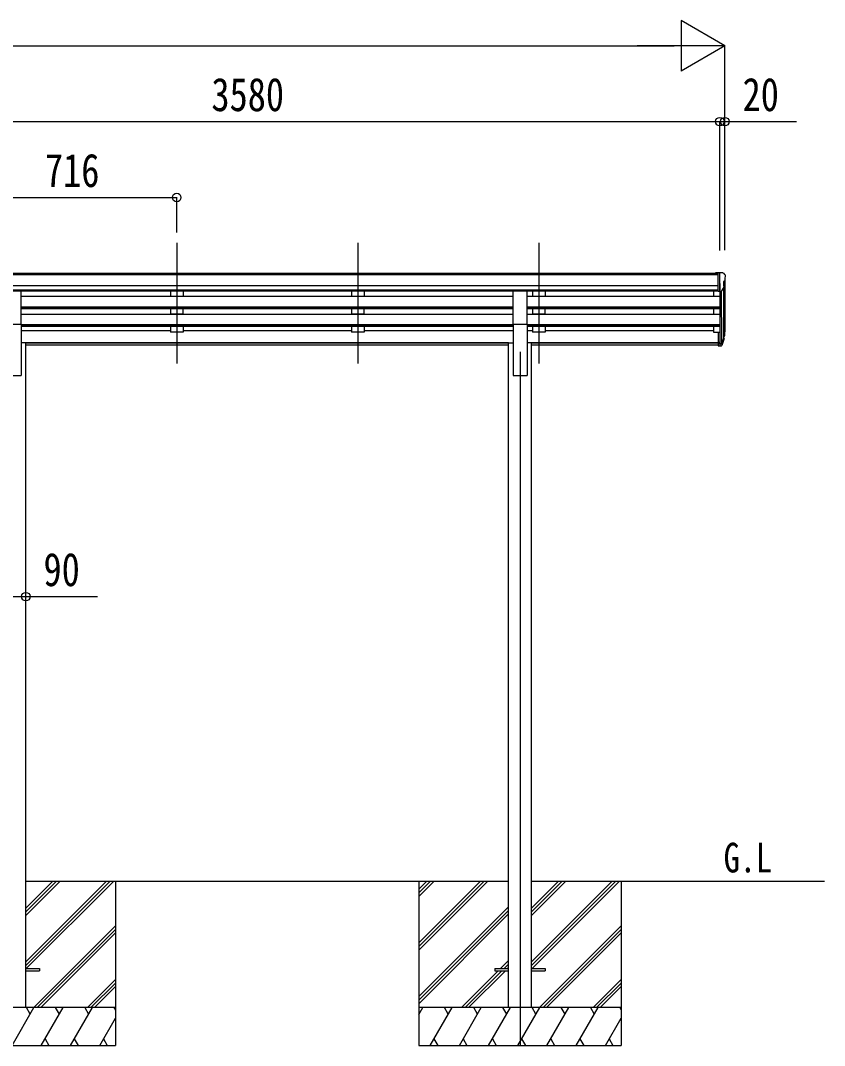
# Model space of a CAD drawing. Units: millimetres, scale not verified. Extents: x -16832 to 16820, y -11892 to 11880.
# Drawn here: x -3500 to -321, y -6850 to -2797 of the extents above; entities that cross this region are included whole.
import ezdxf
from ezdxf.enums import TextEntityAlignment as Align

# ---------------------------------------------------------------- set-up
doc = ezdxf.new("R2010")
doc.units = ezdxf.units.MM
doc.header["$LTSCALE"] = 50
for name, color, linetype in [('0-2_USER1', 3, 'Continuous'), ('0-4_YKK_12', 2, 'Continuous'), ('0-5_YKK_13', 4, 'Continuous'), ('0-6_YKK_A1', 4, 'Continuous'), ('0-7_YKK_D', 6, 'Continuous')]:
    doc.layers.add(name, color=color, linetype=linetype)
doc.styles.add('ＭＳ ゴシック', font='')
doc.styles.get('ＭＳ ゴシック').set_extended_font_data('MS Gothic')

msp = doc.modelspace()

# ---------------------------------------------------------------- linework, layer by layer
at = {"layer": '0-4_YKK_12'}
for p, q in [((-2882.72, -3675.6), (-2882.72, -4153.11)), ((-2166.72, -3675.6), (-2166.72, -4153.11)), ((-1450.72, -3675.6), (-1450.72, -4153.11)), ((-1524.72, -4106.43), (-1524.72, -6850))]:
    msp.add_line(p, q, dxfattribs=at)
at = {"layer": '0-5_YKK_13'}
for p, q in [((-741.22, -3795), (-751.22, -3795.09)), ((-751.22, -3796.6), (-751.22, -3795.09)), ((-741.22, -3866.98), (-741.22, -3795)), ((-722.72, -3795), (-741.22, -3795)), ((-734.72, -3867.98), (-734.72, -3795)), ((-722.72, -3795), (-720.39, -3795.14)), ((-719.63, -3795.57), (-715.56, -3801.38)), ((-712.72, -3804.37), (-712.72, -3805)), ((-727.1, -3866.17), (-718.09, -3850.58)), ((-720.72, -3829.51), (-720.72, -3845.79)), ((-715.25, -3826.18), (-720.57, -3829.25)), ((-3552.22, -3865.63), (-3497.22, -3865.63)), ((-3497.22, -3997.43), (-3497.22, -3865.63)), ((-1552.22, -3997.43), (-1552.22, -3865.63)), ((-1552.22, -3865.63), (-1497.22, -3865.63)), ((-1497.22, -3997.43), (-1497.22, -3865.63)), ((-741.22, -3866.98), (-734.72, -3866.98)), ((-734.72, -3867.98), (-729.51, -3867.67)), ((-3552.22, -3997.43), (-3497.22, -3997.43)), ((-1552.22, -3997.43), (-1497.22, -3997.43)), ((-741.22, -4028.72), (-741.22, -4082.76)), ((-741.22, -4028.72), (-734.72, -4028.72)), ((-734.72, -4028.72), (-734.72, -4083.5)), ((-716.42, -4041.54), (-719.69, -4048.6)), ((-715.81, -4042.91), (-719.69, -4050.86)), ((-741.22, -4068.86), (-734.72, -4068.86)), ((-741.22, -4073.73), (-734.72, -4073.73)), ((-741.22, -4082.76), (-734.72, -4082.76)), ((-734.72, -4073.75), (-729.59, -4073.75)), ((-734.72, -4075.56), (-729.87, -4075.56)), ((-734.72, -4083.5), (-729.87, -4083.5)), ((-728.29, -4073.08), (-720.53, -4057.67)), ((-719.08, -4058.03), (-727.28, -4074.21)), ((-718.47, -4058.59), (-727.28, -4082.14)), ((-718.13, -4054.19), (-718.47, -4058.59)), ((-3479.72, -6545.5), (-3424.92, -6545.5)), ((-3479.72, -6554.5), (-3424.92, -6554.5)), ((-3424.92, -6545.5), (-3424.92, -6554.5)), ((-1624.92, -6545.5), (-1624.92, -6554.5)), ((-1624.92, -6545.5), (-1570.12, -6545.5)), ((-1624.92, -6554.5), (-1570.12, -6554.5)), ((-1479.72, -6545.5), (-1424.92, -6545.5)), ((-1479.72, -6554.5), (-1424.92, -6554.5)), ((-1424.92, -6545.5), (-1424.92, -6554.5))]:
    msp.add_line(p, q, dxfattribs=at)
for centre, radius, start, end in [((-720.45, -3796.14), 1, 35, 86.5), ((-715.72, -3804.37), 3, 0, 87), ((-914.72, -3805), 202, 355.05096, 0), ((-720.42, -3829.51), 0.3, 120, 180), ((-720.42, -3845.79), 0.3, 180, 265.2833), ((-720.69, -3849.08), 3, 330, 85.2833), ((-719.63, -3821.81), 6.18, 315.00103, 354.2965), ((-729.69, -3864.67), 3, 273.5, 330), ((-745.31, -4032.04), 30.41, 341.80266, 352.8448), ((-743.9, -4033.8), 29.53, 342.01856, 353.49194)]:
    msp.add_arc(centre, radius, start, end, dxfattribs=at)
for centre, major_axis, ratio, start_param, end_param in [((-719.43, -4054.19), (-1.3, 0), 0.90356, 2.9359903, 4.9130961), ((-802.58, -4027.55), (-87.93, 4.42), 0.541684, 3.060334, 3.2172517), ((-803.37, -4034.23), (89.06, 1.43), 0.57596, 6.1985533, 6.3701348), ((-729.87, -4072.85), (3, 0), 0.90356, 4.712389, 5.7595865), ((-729.87, -4080.79), (-3, 0), 0.90356, 1.5707963, 2.6179939), ((-729.59, -4072.4), (1.5, 0), 0.90356, 4.712389, 5.7595865), ((-804.64, -4034.13), (88.05, 0), 0.90356, 5.9828017, 6.0168888), ((-805.35, -4038), (89.07, 0), 0.90356, 6.0316505, 6.077583)]:
    msp.add_ellipse(centre, major_axis=major_axis, ratio=ratio, start_param=start_param, end_param=end_param, dxfattribs=at)
at = {"layer": '0-6_YKK_A1'}
for p, q in [((-741.22, -3796.6), (-4298.22, -3796.6)), ((-741.22, -3801.82), (-4298.22, -3801.82)), ((-741.22, -3845.35), (-4308.22, -3845.35)), ((-734.72, -3836.1), (-734.72, -4028.72)), ((-714.72, -3825.58), (-714.72, -4028.36)), ((-741.22, -3863.2), (-4308.22, -3863.2)), ((-1552.22, -3866.45), (-3497.22, -3866.45)), ((-1552.22, -3888.52), (-3497.22, -3888.52)), ((-2907.72, -3866.55), (-2907.72, -3888.42)), ((-2857.72, -3888.42), (-2907.72, -3888.42)), ((-2857.72, -3866.55), (-2857.72, -3888.42)), ((-2191.72, -3866.55), (-2191.72, -3888.42)), ((-2141.72, -3888.42), (-2191.72, -3888.42)), ((-2141.72, -3866.55), (-2141.72, -3888.42)), ((-741.22, -3866.45), (-1497.22, -3866.45)), ((-734.72, -3888.52), (-1497.22, -3888.52)), ((-1475.72, -3866.55), (-1475.72, -3888.42)), ((-1425.72, -3888.42), (-1475.72, -3888.42)), ((-1425.72, -3866.55), (-1425.72, -3888.42)), ((-759.72, -3866.45), (-759.72, -3888.52)), ((-728.72, -3867.51), (-728.71, -4073.5)), ((-719.69, -3853.35), (-719.69, -4055.07)), ((-1552.22, -3930.39), (-3497.22, -3930.39)), ((-734.72, -3930.39), (-1497.22, -3930.39)), ((-1552.22, -3931.89), (-3497.22, -3931.89)), ((-1552.22, -3936.21), (-3497.22, -3936.21)), ((-1552.22, -3958.62), (-3497.22, -3958.62)), ((-2907.72, -3936.21), (-2907.72, -3958.52)), ((-2857.72, -3958.52), (-2907.72, -3958.52)), ((-2857.72, -3958.52), (-2857.72, -3936.21)), ((-2191.72, -3936.21), (-2191.72, -3958.52)), ((-2141.72, -3958.52), (-2191.72, -3958.52)), ((-2141.72, -3958.52), (-2141.72, -3936.21)), ((-734.72, -3931.89), (-1497.22, -3931.89)), ((-734.72, -3936.21), (-1497.22, -3936.21)), ((-734.72, -3958.62), (-1497.22, -3958.62)), ((-1475.72, -3936.21), (-1475.72, -3958.52)), ((-1425.72, -3958.52), (-1475.72, -3958.52)), ((-1425.72, -3958.52), (-1425.72, -3936.21)), ((-759.72, -3936.21), (-759.72, -3958.62)), ((-3497.22, -3997.43), (-3497.22, -4200)), ((-1552.22, -4000.5), (-3497.22, -4000.5)), ((-1552.22, -4001.99), (-3497.22, -4001.99)), ((-1552.22, -4006.31), (-3497.22, -4006.31)), ((-2907.72, -4006.31), (-2907.72, -4029.36)), ((-2857.72, -4006.31), (-2857.72, -4029.36)), ((-2191.72, -4006.31), (-2191.72, -4029.36)), ((-2141.72, -4006.31), (-2141.72, -4029.36)), ((-1552.22, -3997.43), (-1552.22, -4200)), ((-1497.22, -3997.43), (-1497.22, -4200)), ((-734.72, -4000.5), (-1497.22, -4000.5)), ((-734.72, -4001.99), (-1497.22, -4001.99)), ((-734.72, -4006.31), (-1497.22, -4006.31)), ((-1475.72, -4006.31), (-1475.72, -4029.36)), ((-1425.72, -4006.31), (-1425.72, -4029.36)), ((-759.72, -4006.31), (-759.72, -4029.36)), ((-2907.72, -4024.41), (-3497.22, -4024.41)), ((-2857.72, -4029.36), (-2907.72, -4029.36)), ((-2191.72, -4024.41), (-2857.72, -4024.41)), ((-2141.72, -4029.36), (-2191.72, -4029.36)), ((-1552.22, -4024.41), (-2141.72, -4024.41)), ((-1475.72, -4024.41), (-1497.22, -4024.41)), ((-1425.72, -4029.36), (-1475.72, -4029.36)), ((-759.72, -4024.41), (-1425.72, -4024.41)), ((-759.72, -4029.36), (-741.22, -4029.36)), ((-3479.52, -4071), (-3497.22, -4071)), ((-3479.72, -6700), (-3479.72, -4071)), ((-1569.92, -4071.43), (-3479.52, -4071.43)), ((-1569.92, -4072.82), (-3479.52, -4072.82)), ((-1569.92, -4080.51), (-3479.52, -4080.51)), ((-1569.92, -6700), (-1569.92, -4071)), ((-1569.92, -4071), (-1552.22, -4071)), ((-1479.52, -4071), (-1497.22, -4071)), ((-1479.52, -6700), (-1479.52, -4071)), ((-741.22, -4071.43), (-1479.52, -4071.43)), ((-741.22, -4072.82), (-1479.52, -4072.82)), ((-741.22, -4080.51), (-1479.52, -4080.51)), ((-3552.22, -4200), (-3497.22, -4200)), ((-1552.22, -4200), (-1497.22, -4200)), ((-3479.72, -6200), (-1569.72, -6200)), ((-3479.72, -6519.48), (-3160.24, -6200)), ((-3479.72, -6533.62), (-3146.1, -6200)), ((-3479.72, -6335.63), (-3344.09, -6200)), ((-3479.72, -6321.49), (-3358.23, -6200)), ((-3479.72, -6307.35), (-3372.37, -6200)), ((-3477.46, -6545.5), (-3131.96, -6200)), ((-3124.92, -6200), (-3124.92, -6850)), ((-1924.92, -6200), (-1924.92, -6850)), ((-1924.92, -6444.18), (-1680.74, -6200)), ((-1924.92, -6458.32), (-1666.6, -6200)), ((-1924.92, -6472.46), (-1652.46, -6200)), ((-1924.92, -6260.33), (-1864.59, -6200)), ((-1924.92, -6246.19), (-1878.73, -6200)), ((-1924.92, -6232.05), (-1892.87, -6200)), ((-1479.72, -6200), (-320.69, -6200)), ((-1479.72, -6519.48), (-1160.24, -6200)), ((-1479.72, -6533.62), (-1146.1, -6200)), ((-1479.72, -6335.63), (-1344.09, -6200)), ((-1479.72, -6321.49), (-1358.23, -6200)), ((-1479.72, -6307.35), (-1372.37, -6200)), ((-1477.46, -6545.5), (-1131.96, -6200)), ((-1124.92, -6200), (-1124.92, -6850)), ((-1924.92, -6656.31), (-1570.12, -6301.51)), ((-1924.92, -6670.45), (-1570.12, -6315.65)), ((-1924.92, -6684.59), (-1570.12, -6329.79)), ((-3448.11, -6700), (-3124.92, -6376.81)), ((-3433.97, -6700), (-3124.92, -6390.95)), ((-1448.11, -6700), (-1124.92, -6376.81)), ((-1433.97, -6700), (-1124.92, -6390.95)), ((-3419.83, -6700), (-3124.92, -6405.09)), ((-1419.83, -6700), (-1124.92, -6405.09)), ((-1601.98, -6545.5), (-1570.12, -6513.64)), ((-1756.48, -6700), (-1610.98, -6554.5)), ((-1742.34, -6700), (-1596.84, -6554.5)), ((-1728.19, -6700), (-1582.69, -6554.5)), ((-1587.84, -6545.5), (-1570.12, -6527.78)), ((-1573.69, -6545.5), (-1570.12, -6541.93)), ((-3235.98, -6700), (-3124.92, -6588.94)), ((-3221.84, -6700), (-3124.92, -6603.08)), ((-1235.98, -6700), (-1124.92, -6588.94)), ((-1221.84, -6700), (-1124.92, -6603.08)), ((-3207.69, -6700), (-3124.92, -6617.23)), ((-1207.69, -6700), (-1124.92, -6617.23)), ((-3124.92, -6700), (-3924.92, -6700)), ((-3533.76, -6850), (-3447.16, -6700)), ((-3462.16, -6725.98), (-3477.16, -6700)), ((-3418.29, -6850), (-3331.69, -6700)), ((-3346.69, -6725.98), (-3361.69, -6700)), ((-3302.82, -6850), (-3216.22, -6700)), ((-3246.22, -6700), (-3231.22, -6725.98)), ((-3130.75, -6700), (-3124.92, -6710.1)), ((-1124.92, -6700), (-1924.92, -6700)), ((-1924.92, -6727.5), (-1909.04, -6700)), ((-1880.17, -6850), (-1793.57, -6700)), ((-1808.57, -6725.98), (-1823.57, -6700)), ((-1764.7, -6850), (-1678.1, -6700)), ((-1693.1, -6725.98), (-1708.1, -6700)), ((-1649.23, -6850), (-1562.63, -6700)), ((-1577.63, -6725.98), (-1592.63, -6700)), ((-1533.76, -6850), (-1447.16, -6700)), ((-1462.16, -6725.98), (-1477.16, -6700)), ((-1418.29, -6850), (-1331.69, -6700)), ((-1346.69, -6725.98), (-1361.69, -6700)), ((-1302.82, -6850), (-1216.22, -6700)), ((-1246.22, -6700), (-1231.22, -6725.98)), ((-1130.75, -6700), (-1124.92, -6710.1)), ((-3187.35, -6850), (-3124.92, -6741.86)), ((-1187.35, -6850), (-1124.92, -6741.86)), ((-3924.92, -6850), (-3124.92, -6850)), ((-3403.29, -6824.02), (-3388.3, -6850)), ((-3287.82, -6824.02), (-3272.83, -6850)), ((-3172.36, -6824.02), (-3157.36, -6850)), ((-1924.92, -6850), (-1124.92, -6850)), ((-1865.18, -6824.02), (-1850.18, -6850)), ((-1749.71, -6824.02), (-1734.71, -6850)), ((-1634.23, -6824.02), (-1619.23, -6850)), ((-1518.76, -6824.02), (-1503.77, -6850)), ((-1403.29, -6824.02), (-1388.3, -6850)), ((-1287.82, -6824.02), (-1272.83, -6850)), ((-1172.36, -6824.02), (-1157.36, -6850))]:
    msp.add_line(p, q, dxfattribs=at)
at = {"layer": '0-7_YKK_D'}
for p, q in [((-714.72, -2896.6), (-887.93, -2796.6)), ((-887.93, -2796.6), (-887.93, -2996.6)), ((-7714.72, -2896.6), (-914.72, -2896.6)), ((-714.72, -2896.6), (-1061.13, -2896.6)), ((-714.72, -2896.6), (-887.93, -2996.6)), ((-714.72, -3705.18), (-714.72, -2895.6)), ((-4314.72, -3196.6), (-734.72, -3196.6)), ((-734.72, -3706.18), (-734.72, -3195.6)), ((-734.72, -3706.18), (-734.72, -3195.6)), ((-714.72, -3704.18), (-714.72, -3195.6)), ((-3598.72, -3496.6), (-2882.72, -3496.6)), ((-2882.72, -3635.57), (-2882.72, -3495.6))]:
    msp.add_line(p, q, dxfattribs=at)
for points in [[(-734.72, -3196.6), (-714.72, -3196.6), (-431.52, -3196.6)], [(-3569.92, -5075), (-3479.52, -5075), (-3196.32, -5075)]]:
    msp.add_lwpolyline(points, dxfattribs=at)
for centre in [(-734.72, -3196.6), (-734.72, -3196.6), (-714.72, -3196.6), (-2882.72, -3496.6), (-3479.52, -5075)]:
    msp.add_circle(centre, 17, dxfattribs=at)

# ---------------------------------------------------------------- texts
at = {"layer": '0-2_USER1', "style": 'ＭＳ ゴシック', "width": 0.8}
msp.add_text('G.L', height=117.3, dxfattribs=at).set_placement((-719.56, -6200.71), align=Align.BOTTOM_LEFT)
at = {"layer": '0-7_YKK_D', "style": 'ＭＳ ゴシック', "width": 0.8}
for s, p in [('3580', (-2745.52, -3194.6)), ('20', (-644.72, -3194.6)), ('716', (-3403.92, -3494.6)), ('90', (-3409.52, -5073))]:
    msp.add_text(s, height=132, dxfattribs=at).set_placement(p, align=Align.BOTTOM_LEFT)

doc.saveas('drawing.dxf')
